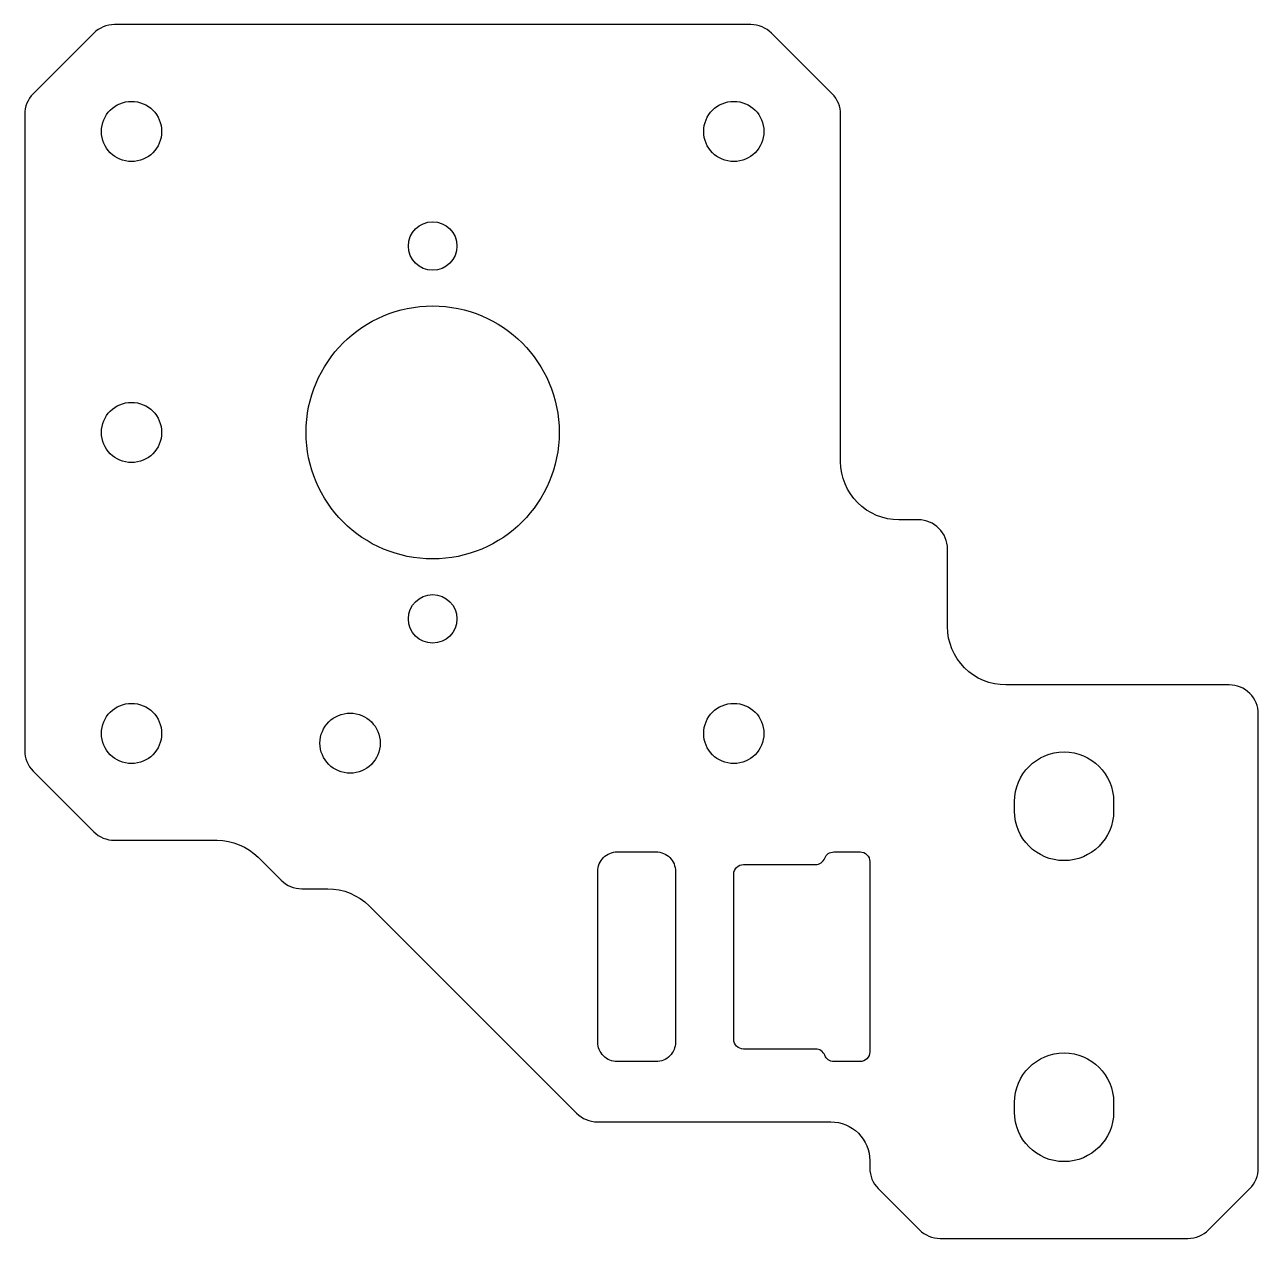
# Model space of a CAD drawing. Header units: millimetres. Extents: x 141.5 to 205, y 146.5 to 209.
import ezdxf

# ---------------------------------------------------------------- set-up
doc = ezdxf.new("R2010")
doc.units = ezdxf.units.MM
doc.layers.get('0').update_dxf_attribs({"linetype": 'CONTINUOUS'})

msp = doc.modelspace()

# ---------------------------------------------------------------- linework, layer by layer
for points in [[(185, 150.5), (185, 150.121, 0.198912), (185.439, 149.061), (187.561, 146.939, 0.198912), (188.621, 146.5), (201.379, 146.5, 0.198912), (202.439, 146.939), (204.561, 149.061, 0.198912), (205, 150.121), (205, 173.5, 0.414214), (203.5, 175), (192, 175, -0.414214), (189, 178), (189, 182, 0.414214), (187.5, 183.5), (186.5, 183.5, -0.414214), (183.5, 186.5), (183.5, 204.379, 0.198912), (183.061, 205.439), (179.939, 208.561, 0.198912), (178.879, 209), (146.121, 209, 0.198912), (145.061, 208.561), (141.939, 205.439, 0.198912), (141.5, 204.379), (141.5, 171.621, 0.198912), (141.939, 170.561), (145.061, 167.439, 0.198912), (146.121, 167), (151.401, 167, -0.198912), (153.522, 166.121), (154.704, 164.939, 0.198912), (155.765, 164.5), (157.107, 164.5, -0.198912), (159.228, 163.621), (169.91, 152.939, 0.198912), (170.971, 152.5), (183, 152.5, -0.414214)], [(192.45, 168.5), (192.45, 169, -1), (197.55, 169), (197.55, 168.5, -1)], [(172, 166.4), (174, 166.4, -0.414214), (175, 165.4), (175, 156.6, -0.414214), (174, 155.6), (172, 155.6, -0.414214), (171, 156.6), (171, 165.4, -0.414214)], [(182.213, 165.75, 0.312963), (182.682, 166.075, -0.312963), (183.15, 166.4), (184.5, 166.4, -0.414214), (185, 165.9), (185, 156.1, -0.414214), (184.5, 155.6), (183.15, 155.6, -0.312963), (182.682, 155.925, 0.312963), (182.213, 156.25), (178.5, 156.25, -0.414214), (178, 156.75), (178, 165.25, -0.414214), (178.5, 165.75)], [(192.45, 153), (192.45, 153.5, -1), (197.55, 153.5), (197.55, 153, -1)]]:
    msp.add_lwpolyline(points, format="xyb", close=True)
for centre, radius in [((147, 203.5), 1.55), ((178, 203.5), 1.55), ((162.5, 197.6), 1.25), ((162.5, 188), 6.515), ((147, 188), 1.55), ((162.5, 178.4), 1.25), ((147, 172.5), 1.55), ((178, 172.5), 1.55), ((158.25, 172), 1.55)]:
    msp.add_circle(centre, radius)

doc.saveas('drawing.dxf')
